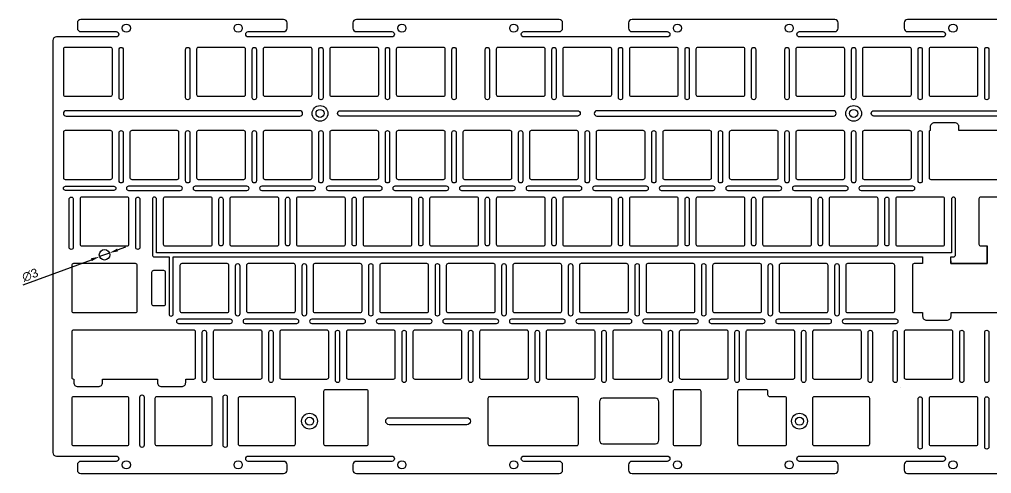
# Model space of a CAD drawing. Header units: millimetres. Extents: x 2128 to 2826, y 1699 to 2116.
# Drawn here: x 2386.8 to 2664.9, y 1939.1 to 2069.1 of the extents above; entities that cross this region are included whole.
import ezdxf

# ---------------------------------------------------------------- set-up
doc = ezdxf.new("R2010")
doc.units = ezdxf.units.MM
doc.styles.get("Standard").update_dxf_attribs({"font": 'arial.ttf'})
doc.dimstyles.new('ISO-25', dxfattribs={"dimtxt": 2.5, "dimasz": 2.5, "dimexe": 1.25, "dimexo": 0.625, "dimtad": 1, "dimtxsty": 'Standard', "dimcen": 2.5, "dimadec": 0, "dimazin": 0, "dimtfac": 1, "dimtmove": 0, "dimatfit": 3, "dimfxl": 1, "dimarcsym": 0})

# ---------------------------------------------------------------- blocks, each defined once
blk = doc.blocks.new('*D10')
at = {"color": 0, "lineweight": -2, "transparency": 16777216}
for p, q in [((2414.92, 2003.11), (2417.26, 2003.98)), ((2387.94, 1993.11), (2407.42, 2000.33)), ((2412.57, 2002.24), (2409.76, 2001.2))]:
    blk.add_line(p, q, dxfattribs=at)
at = {"color": 0, "transparency": 16777216}
for points in [[(2414.77, 2003.5), (2415.06, 2002.72), (2412.57, 2002.24)], [(2407.27, 2000.72), (2407.56, 1999.94), (2409.76, 2001.2)]]:
    blk.add_solid(points, dxfattribs=at)
at = {"layer": 'Defpoints', "color": 0, "transparency": 16777216}
for p in [(2409.76, 2001.2), (2412.57, 2002.24)]:
    blk.add_point(p, dxfattribs=at)
at = {"color": 0, "transparency": 16777216, "insert": (2389.89, 1995.93), "char_height": 2.5, "attachment_point": 5, "rotation": 20.355}
blk.add_mtext('∅3', dxfattribs=at)

msp = doc.modelspace()

# ---------------------------------------------------------------- linework, layer by layer
at = {"color": 3, "linetype": 'Continuous', "lineweight": 25}
for p, q in [((2415.931, 2061.11), (2415.931, 2061.11)), ((2434.981, 2061.11), (2434.981, 2061.11)), ((2454.031, 2061.11), (2454.031, 2061.11)), ((2473.081, 2061.11), (2473.081, 2061.11)), ((2492.131, 2061.11), (2492.131, 2061.11)), ((2511.181, 2061.11), (2511.181, 2061.11)), ((2520.706, 2061.11), (2520.706, 2061.11)), ((2539.756, 2061.11), (2539.756, 2061.11)), ((2558.806, 2061.11), (2558.806, 2061.11)), ((2577.856, 2061.11), (2577.856, 2061.11)), ((2596.906, 2061.11), (2596.906, 2061.11)), ((2606.431, 2061.11), (2606.431, 2061.11)), ((2625.481, 2061.11), (2625.481, 2061.11)), ((2644.531, 2061.11), (2644.531, 2061.11)), ((2663.581, 2061.11), (2663.581, 2061.11)), ((2399.406, 2042.204), (2399.406, 2042.204)), ((2467.825, 2042.204), (2467.825, 2042.204)), ((2620.499, 2042.204), (2620.499, 2042.204)), ((2415.931, 2037.297), (2415.931, 2037.297)), ((2434.981, 2037.297), (2434.981, 2037.297)), ((2454.031, 2037.297), (2454.031, 2037.297)), ((2473.081, 2037.297), (2473.081, 2037.297)), ((2492.131, 2037.297), (2492.131, 2037.297)), ((2511.181, 2037.297), (2511.181, 2037.297)), ((2530.231, 2037.297), (2530.231, 2037.297)), ((2549.281, 2037.297), (2549.281, 2037.297)), ((2568.331, 2037.297), (2568.331, 2037.297)), ((2587.381, 2037.297), (2587.381, 2037.297)), ((2606.431, 2037.297), (2606.431, 2037.297)), ((2625.481, 2037.297), (2625.481, 2037.297)), ((2644.531, 2037.297), (2644.531, 2037.297)), ((2401.643, 2018.247), (2401.643, 2018.247)), ((2420.693, 2018.247), (2420.693, 2018.247)), ((2425.456, 2018.247), (2425.456, 2018.247)), ((2444.506, 2018.247), (2444.506, 2018.247)), ((2463.556, 2018.247), (2463.556, 2018.247)), ((2482.606, 2018.247), (2482.606, 2018.247)), ((2501.656, 2018.247), (2501.656, 2018.247)), ((2520.706, 2018.247), (2520.706, 2018.247)), ((2539.756, 2018.247), (2539.756, 2018.247)), ((2558.806, 2018.247), (2558.806, 2018.247)), ((2577.856, 2018.247), (2577.856, 2018.247)), ((2596.906, 2018.247), (2596.906, 2018.247)), ((2615.956, 2018.247), (2615.956, 2018.247)), ((2635.006, 2018.247), (2635.006, 2018.247)), ((2654.056, 2018.247), (2654.056, 2018.247)), ((2645.226, 2000.029), (2645.226, 1999.197)), ((2449.268, 1999.197), (2449.268, 1999.197)), ((2468.318, 1999.197), (2468.318, 1999.197)), ((2487.368, 1999.197), (2487.368, 1999.197)), ((2506.418, 1999.197), (2506.418, 1999.197)), ((2525.468, 1999.197), (2525.468, 1999.197)), ((2544.518, 1999.197), (2544.518, 1999.197)), ((2563.568, 1999.197), (2563.568, 1999.197)), ((2582.618, 1999.197), (2582.618, 1999.197)), ((2601.668, 1999.197), (2601.668, 1999.197)), ((2620.718, 1999.197), (2620.718, 1999.197)), ((2430.218, 1984.197), (2430.218, 1984.197)), ((2439.743, 1980.147), (2439.743, 1980.147)), ((2458.793, 1980.147), (2458.793, 1980.147)), ((2477.843, 1980.147), (2477.843, 1980.147)), ((2496.893, 1980.147), (2496.893, 1980.147)), ((2515.943, 1980.147), (2515.943, 1980.147)), ((2534.993, 1980.147), (2534.993, 1980.147)), ((2554.043, 1980.147), (2554.043, 1980.147)), ((2573.093, 1980.147), (2573.093, 1980.147)), ((2592.143, 1980.147), (2592.143, 1980.147)), ((2611.193, 1980.147), (2611.193, 1980.147)), ((2630.243, 1980.147), (2630.243, 1980.147)), ((2637.387, 1980.147), (2637.387, 1980.147)), ((2656.437, 1980.147), (2656.437, 1980.147)), ((2663.581, 1980.147), (2663.581, 1980.147)), ((2638.912, 1963.622), (2638.912, 1963.622)), ((2421.884, 1961.597), (2421.884, 1961.597)), ((2445.696, 1961.597), (2445.696, 1961.597)), ((2644.531, 1961.097), (2644.531, 1961.097)), ((2663.581, 1961.097), (2663.581, 1961.097))]:
    msp.add_line(p, q, dxfattribs=at)
for points in [[(2482.243, 2068.11), (2482.243, 2066.61, 0.4142136), (2483.243, 2065.61), (2493.343, 2065.61, -1), (2493.343, 2064.11), (2452.306, 2064.11, -1), (2452.306, 2065.61), (2462.406, 2065.61, 0.4142136), (2463.406, 2066.61), (2463.406, 2068.11, 0.4142136), (2462.406, 2069.11), (2404.406, 2069.11, 0.4142136), (2403.406, 2068.11), (2403.406, 2066.61, 0.4142136), (2404.406, 2065.61), (2414.506, 2065.61, -1), (2414.506, 2064.11), (2397.406, 2064.11, 0.4142136), (2396.406, 2063.11), (2396.406, 1945.097, 0.4142136), (2397.406, 1944.097), (2414.506, 1944.097, -1), (2414.506, 1942.597), (2404.406, 1942.597, 0.4142136), (2403.406, 1941.597), (2403.406, 1940.097, 0.4142136), (2404.406, 1939.097), (2462.406, 1939.097, 0.4142136), (2463.406, 1940.097), (2463.406, 1941.597, 0.4142136), (2462.406, 1942.597), (2452.306, 1942.597, -1), (2452.306, 1944.097), (2493.343, 1944.097, -1), (2493.343, 1942.597), (2483.243, 1942.597, 0.4142136), (2482.243, 1941.597), (2482.243, 1940.097, 0.4142136), (2483.243, 1939.097), (2541.243, 1939.097, 0.4142136), (2542.243, 1940.097), (2542.243, 1941.597, 0.4142136), (2541.243, 1942.597), (2531.143, 1942.597, -1), (2531.143, 1944.097), (2572.181, 1944.097, -1), (2572.181, 1942.597), (2562.081, 1942.597, 0.4142136), (2561.081, 1941.597), (2561.081, 1940.097, 0.4142136), (2562.081, 1939.097), (2620.081, 1939.097, 0.4142136), (2621.081, 1940.097), (2621.081, 1941.597, 0.4142136), (2620.081, 1942.597), (2609.981, 1942.597, -1), (2609.981, 1944.097), (2651.018, 1944.097, -1), (2651.018, 1942.597), (2640.918, 1942.597, 0.4142136), (2639.918, 1941.597), (2639.918, 1940.097, 0.4142136), (2640.918, 1939.097), (2698.918, 1939.097, 0.4142136)], [(2698.918, 2069.11), (2640.918, 2069.11, 0.4142136), (2639.918, 2068.11), (2639.918, 2066.61, 0.4142136), (2640.918, 2065.61), (2651.018, 2065.61, -1), (2651.018, 2064.11), (2609.981, 2064.11, -1), (2609.981, 2065.61), (2620.081, 2065.61, 0.4142136), (2621.081, 2066.61), (2621.081, 2068.11, 0.4142136), (2620.081, 2069.11), (2562.081, 2069.11, 0.4142136), (2561.081, 2068.11), (2561.081, 2066.61, 0.4142136), (2562.081, 2065.61), (2572.181, 2065.61, -1), (2572.181, 2064.11), (2531.143, 2064.11, -1), (2531.143, 2065.61), (2541.243, 2065.61, 0.4142136), (2542.243, 2066.61), (2542.243, 2068.11, 0.4142136), (2541.243, 2069.11), (2483.243, 2069.11, 0.4142136), (2482.243, 2068.11)], [(2653.292, 2000.029), (2653.292, 1999.197), (2653.292, 2001.122), (2654.056, 2001.122, 0.4142136), (2654.656, 2001.722), (2654.656, 2017.647, 0.4142136), (2654.056, 2018.247, 0.4142136), (2653.456, 2017.647), (2653.456, 2002.322), (2426.056, 2002.322), (2426.056, 2017.647, 0.4142136), (2425.456, 2018.247, 0.4142136), (2424.856, 2017.647)], [(2424.856, 2017.647), (2424.856, 2001.722, 0.4142136), (2425.456, 2001.122), (2429.618, 2001.122), (2429.618, 1984.797, 0.4142136), (2430.218, 1984.197, 0.4142136), (2430.818, 1984.797), (2430.818, 2001.122), (2645.226, 2001.122), (2645.226, 1999.197), (2642.793, 1999.197, 0.4142136), (2642.293, 1998.697), (2642.293, 1985.698, 0.4142136), (2642.793, 1985.198), (2645.226, 1985.198), (2645.226, 1984.181, 0.4142136), (2646.426, 1982.981), (2652.153, 1982.981, 0.4142136), (2653.353, 1984.181), (2653.353, 1985.198), (2669.134, 1985.198)], [(2675.775, 2018.247), (2661.843, 2018.247, 0.4142136), (2661.343, 2017.747), (2661.343, 2004.748, 0.4142136), (2661.843, 2004.248), (2663.673, 2004.248)]]:
    msp.add_lwpolyline(points, format="xyb", dxfattribs=at)
for points in [[(2413.406, 2060.61, 0.4142136), (2412.906, 2061.11), (2399.906, 2061.11, 0.4142136), (2399.406, 2060.61), (2399.406, 2047.61, 0.4142136), (2399.906, 2047.11), (2412.906, 2047.11, 0.4142136), (2413.406, 2047.61)], [(2416.531, 2060.51), (2416.531, 2046.71, -0.4142136), (2415.931, 2046.11), (2415.931, 2046.11, -0.4142136), (2415.331, 2046.71), (2415.331, 2060.51, -0.4142136), (2415.931, 2061.11, -0.4142136)], [(2435.581, 2060.51), (2435.581, 2046.71, -0.4142136), (2434.981, 2046.11), (2434.981, 2046.11, -0.4142136), (2434.381, 2046.71), (2434.381, 2060.51, -0.4142136), (2434.981, 2061.11, -0.4142136)], [(2451.506, 2060.61, 0.4142136), (2451.006, 2061.11), (2438.006, 2061.11, 0.4142136), (2437.506, 2060.61), (2437.506, 2047.61, 0.4142136), (2438.006, 2047.11), (2451.006, 2047.11, 0.4142136), (2451.506, 2047.61)], [(2454.631, 2060.51), (2454.631, 2046.71, -0.4142136), (2454.031, 2046.11), (2454.031, 2046.11, -0.4142136), (2453.431, 2046.71), (2453.431, 2060.51, -0.4142136), (2454.031, 2061.11, -0.4142136)], [(2470.556, 2060.61, 0.4142136), (2470.056, 2061.11), (2457.056, 2061.11, 0.4142136), (2456.556, 2060.61), (2456.556, 2047.61, 0.4142136), (2457.056, 2047.11), (2470.056, 2047.11, 0.4142136), (2470.556, 2047.61)], [(2473.681, 2060.51), (2473.681, 2046.71, -0.4142136), (2473.081, 2046.11), (2473.081, 2046.11, -0.4142136), (2472.481, 2046.71), (2472.481, 2060.51, -0.4142136), (2473.081, 2061.11, -0.4142136)], [(2489.606, 2060.61, 0.4142136), (2489.106, 2061.11), (2476.106, 2061.11, 0.4142136), (2475.606, 2060.61), (2475.606, 2047.61, 0.4142136), (2476.106, 2047.11), (2489.106, 2047.11, 0.4142136), (2489.606, 2047.61)], [(2492.731, 2060.51), (2492.731, 2046.71, -0.4142136), (2492.131, 2046.11), (2492.131, 2046.11, -0.4142136), (2491.531, 2046.71), (2491.531, 2060.51, -0.4142136), (2492.131, 2061.11, -0.4142136)], [(2508.656, 2060.61, 0.4142136), (2508.156, 2061.11), (2495.156, 2061.11, 0.4142136), (2494.656, 2060.61), (2494.656, 2047.61, 0.4142136), (2495.156, 2047.11), (2508.156, 2047.11, 0.4142136), (2508.656, 2047.61)], [(2511.781, 2060.51), (2511.781, 2046.71, -0.4142136), (2511.181, 2046.11), (2511.181, 2046.11, -0.4142136), (2510.581, 2046.71), (2510.581, 2060.51, -0.4142136), (2511.181, 2061.11, -0.4142136)], [(2521.306, 2060.51), (2521.306, 2046.71, -0.4142136), (2520.706, 2046.11), (2520.706, 2046.11, -0.4142136), (2520.106, 2046.71), (2520.106, 2060.51, -0.4142136), (2520.706, 2061.11, -0.4142136)], [(2537.231, 2060.61, 0.4142136), (2536.731, 2061.11), (2523.731, 2061.11, 0.4142136), (2523.231, 2060.61), (2523.231, 2047.61, 0.4142136), (2523.731, 2047.11), (2536.731, 2047.11, 0.4142136), (2537.231, 2047.61)], [(2540.356, 2060.51), (2540.356, 2046.71, -0.4142136), (2539.756, 2046.11), (2539.756, 2046.11, -0.4142136), (2539.156, 2046.71), (2539.156, 2060.51, -0.4142136), (2539.756, 2061.11, -0.4142136)], [(2556.281, 2060.61, 0.4142136), (2555.781, 2061.11), (2542.781, 2061.11, 0.4142136), (2542.281, 2060.61), (2542.281, 2047.61, 0.4142136), (2542.781, 2047.11), (2555.781, 2047.11, 0.4142136), (2556.281, 2047.61)], [(2559.406, 2060.51), (2559.406, 2046.71, -0.4142136), (2558.806, 2046.11), (2558.806, 2046.11, -0.4142136), (2558.206, 2046.71), (2558.206, 2060.51, -0.4142136), (2558.806, 2061.11, -0.4142136)], [(2575.331, 2060.61, 0.4142136), (2574.831, 2061.11), (2561.831, 2061.11, 0.4142136), (2561.331, 2060.61), (2561.331, 2047.61, 0.4142136), (2561.831, 2047.11), (2574.831, 2047.11, 0.4142136), (2575.331, 2047.61)], [(2578.456, 2060.51), (2578.456, 2046.71, -0.4142136), (2577.856, 2046.11), (2577.856, 2046.11, -0.4142136), (2577.256, 2046.71), (2577.256, 2060.51, -0.4142136), (2577.856, 2061.11, -0.4142136)], [(2594.381, 2060.61, 0.4142136), (2593.881, 2061.11), (2580.881, 2061.11, 0.4142136), (2580.381, 2060.61), (2580.381, 2047.61, 0.4142136), (2580.881, 2047.11), (2593.881, 2047.11, 0.4142136), (2594.381, 2047.61)], [(2597.506, 2060.51), (2597.506, 2046.71, -0.4142136), (2596.906, 2046.11), (2596.906, 2046.11, -0.4142136), (2596.306, 2046.71), (2596.306, 2060.51, -0.4142136), (2596.906, 2061.11, -0.4142136)], [(2607.031, 2060.51), (2607.031, 2046.71, -0.4142136), (2606.431, 2046.11), (2606.431, 2046.11, -0.4142136), (2605.831, 2046.71), (2605.831, 2060.51, -0.4142136), (2606.431, 2061.11, -0.4142136)], [(2622.956, 2060.61, 0.4142136), (2622.456, 2061.11), (2609.456, 2061.11, 0.4142136), (2608.956, 2060.61), (2608.956, 2047.61, 0.4142136), (2609.456, 2047.11), (2622.456, 2047.11, 0.4142136), (2622.956, 2047.61)], [(2626.081, 2060.51), (2626.081, 2046.71, -0.4142136), (2625.481, 2046.11), (2625.481, 2046.11, -0.4142136), (2624.881, 2046.71), (2624.881, 2060.51, -0.4142136), (2625.481, 2061.11, -0.4142136)], [(2642.006, 2060.61, 0.4142136), (2641.506, 2061.11), (2628.506, 2061.11, 0.4142136), (2628.006, 2060.61), (2628.006, 2047.61, 0.4142136), (2628.506, 2047.11), (2641.506, 2047.11, 0.4142136), (2642.006, 2047.61)], [(2645.131, 2060.51), (2645.131, 2046.71, -0.4142136), (2644.531, 2046.11), (2644.531, 2046.11, -0.4142136), (2643.931, 2046.71), (2643.931, 2060.51, -0.4142136), (2644.531, 2061.11, -0.4142136)], [(2661.056, 2060.61, 0.4142136), (2660.556, 2061.11), (2647.556, 2061.11, 0.4142136), (2647.056, 2060.61), (2647.056, 2047.61, 0.4142136), (2647.556, 2047.11), (2660.556, 2047.11, 0.4142136), (2661.056, 2047.61)], [(2664.181, 2060.51), (2664.181, 2046.71, -0.4142136), (2663.581, 2046.11), (2663.581, 2046.11, -0.4142136), (2662.981, 2046.71), (2662.981, 2060.51, -0.4142136), (2663.581, 2061.11, -0.4142136)], [(2400.156, 2041.454), (2467.075, 2041.454, 0.4142136), (2467.825, 2042.204, 0.4142136), (2467.075, 2042.954), (2400.156, 2042.954, 0.4142136), (2399.406, 2042.204, 0.4142136)], [(2547.281, 2042.204), (2547.281, 2042.204, -0.4142136), (2546.531, 2041.454), (2478.575, 2041.454, -0.4142136), (2477.825, 2042.204), (2477.825, 2042.204, -0.4142136), (2478.575, 2042.954), (2546.531, 2042.954, -0.4142136)], [(2551.281, 2042.204), (2551.281, 2042.204, 0.4142136), (2552.031, 2041.454), (2619.749, 2041.454, 0.4142136), (2620.499, 2042.204, 0.4142136), (2619.749, 2042.954), (2552.031, 2042.954, 0.4142136)], [(2703.168, 2041.454), (2631.249, 2041.454, -0.4142136), (2630.499, 2042.204), (2630.499, 2042.204, -0.4142136), (2631.249, 2042.954), (2703.168, 2042.954, -0.4142136), (2703.918, 2042.204, -0.4142136)], [(2647.056, 2023.797, 0.4142167), (2647.556, 2023.297), (2679.606, 2023.297, 0.4142105), (2680.106, 2023.797), (2680.106, 2036.796, 0.4143678), (2679.605, 2037.296), (2679.441, 2037.296), (2679.441, 2038.292, 0.4142136), (2678.241, 2039.492), (2672.493, 2039.492, 0.4142136), (2671.293, 2038.292), (2671.293, 2037.296), (2655.632, 2037.296), (2655.632, 2038.292, 0.4142136), (2654.432, 2039.492), (2648.582, 2039.492, 0.4142136), (2647.382, 2038.292), (2647.382, 2037.296, 0.3137964), (2647.056, 2036.827)], [(2413.406, 2036.797, 0.4142136), (2412.906, 2037.297), (2399.906, 2037.297, 0.4142136), (2399.406, 2036.797), (2399.406, 2023.797, 0.4142136), (2399.906, 2023.297), (2412.906, 2023.297, 0.4142136), (2413.406, 2023.797)], [(2416.531, 2036.697), (2416.531, 2022.897, -0.4142136), (2415.931, 2022.297), (2415.931, 2022.297, -0.4142136), (2415.331, 2022.897), (2415.331, 2036.697, -0.4142136), (2415.931, 2037.297, -0.4142136)], [(2432.456, 2036.797, 0.4142136), (2431.956, 2037.297), (2418.956, 2037.297, 0.4142136), (2418.456, 2036.797), (2418.456, 2023.797, 0.4142136), (2418.956, 2023.297), (2431.956, 2023.297, 0.4142136), (2432.456, 2023.797)], [(2435.581, 2036.697), (2435.581, 2022.897, -0.4142136), (2434.981, 2022.297), (2434.981, 2022.297, -0.4142136), (2434.381, 2022.897), (2434.381, 2036.697, -0.4142136), (2434.981, 2037.297, -0.4142136)], [(2451.506, 2036.797, 0.4142136), (2451.006, 2037.297), (2438.006, 2037.297, 0.4142136), (2437.506, 2036.797), (2437.506, 2023.797, 0.4142136), (2438.006, 2023.297), (2451.006, 2023.297, 0.4142136), (2451.506, 2023.797)], [(2454.631, 2036.697), (2454.631, 2022.897, -0.4142136), (2454.031, 2022.297), (2454.031, 2022.297, -0.4142136), (2453.431, 2022.897), (2453.431, 2036.697, -0.4142136), (2454.031, 2037.297, -0.4142136)], [(2470.556, 2036.797, 0.4142136), (2470.056, 2037.297), (2457.056, 2037.297, 0.4142136), (2456.556, 2036.797), (2456.556, 2023.797, 0.4142136), (2457.056, 2023.297), (2470.056, 2023.297, 0.4142136), (2470.556, 2023.797)], [(2473.681, 2036.697), (2473.681, 2022.897, -0.4142136), (2473.081, 2022.297), (2473.081, 2022.297, -0.4142136), (2472.481, 2022.897), (2472.481, 2036.697, -0.4142136), (2473.081, 2037.297, -0.4142136)], [(2489.606, 2036.797, 0.4142136), (2489.106, 2037.297), (2476.106, 2037.297, 0.4142136), (2475.606, 2036.797), (2475.606, 2023.797, 0.4142136), (2476.106, 2023.297), (2489.106, 2023.297, 0.4142136), (2489.606, 2023.797)], [(2492.731, 2036.697), (2492.731, 2022.897, -0.4142136), (2492.131, 2022.297), (2492.131, 2022.297, -0.4142136), (2491.531, 2022.897), (2491.531, 2036.697, -0.4142136), (2492.131, 2037.297, -0.4142136)], [(2508.656, 2036.797, 0.4142136), (2508.156, 2037.297), (2495.156, 2037.297, 0.4142136), (2494.656, 2036.797), (2494.656, 2023.797, 0.4142136), (2495.156, 2023.297), (2508.156, 2023.297, 0.4142136), (2508.656, 2023.797)], [(2511.781, 2036.697), (2511.781, 2022.897, -0.4142136), (2511.181, 2022.297), (2511.181, 2022.297, -0.4142136), (2510.581, 2022.897), (2510.581, 2036.697, -0.4142136), (2511.181, 2037.297, -0.4142136)], [(2527.706, 2036.797, 0.4142136), (2527.206, 2037.297), (2514.206, 2037.297, 0.4142136), (2513.706, 2036.797), (2513.706, 2023.797, 0.4142136), (2514.206, 2023.297), (2527.206, 2023.297, 0.4142136), (2527.706, 2023.797)], [(2530.831, 2036.697), (2530.831, 2022.897, -0.4142136), (2530.231, 2022.297), (2530.231, 2022.297, -0.4142136), (2529.631, 2022.897), (2529.631, 2036.697, -0.4142136), (2530.231, 2037.297, -0.4142136)], [(2546.756, 2036.797, 0.4142136), (2546.256, 2037.297), (2533.256, 2037.297, 0.4142136), (2532.756, 2036.797), (2532.756, 2023.797, 0.4142136), (2533.256, 2023.297), (2546.256, 2023.297, 0.4142136), (2546.756, 2023.797)], [(2549.881, 2036.697), (2549.881, 2022.897, -0.4142136), (2549.281, 2022.297), (2549.281, 2022.297, -0.4142136), (2548.681, 2022.897), (2548.681, 2036.697, -0.4142136), (2549.281, 2037.297, -0.4142136)], [(2565.806, 2036.797, 0.4142136), (2565.306, 2037.297), (2552.306, 2037.297, 0.4142136), (2551.806, 2036.797), (2551.806, 2023.797, 0.4142136), (2552.306, 2023.297), (2565.306, 2023.297, 0.4142136), (2565.806, 2023.797)], [(2568.931, 2036.697), (2568.931, 2022.897, -0.4142136), (2568.331, 2022.297), (2568.331, 2022.297, -0.4142136), (2567.731, 2022.897), (2567.731, 2036.697, -0.4142136), (2568.331, 2037.297, -0.4142136)], [(2584.856, 2036.797, 0.4142136), (2584.356, 2037.297), (2571.356, 2037.297, 0.4142136), (2570.856, 2036.797), (2570.856, 2023.797, 0.4142136), (2571.356, 2023.297), (2584.356, 2023.297, 0.4142136), (2584.856, 2023.797)], [(2587.981, 2036.697), (2587.981, 2022.897, -0.4142136), (2587.381, 2022.297), (2587.381, 2022.297, -0.4142136), (2586.781, 2022.897), (2586.781, 2036.697, -0.4142136), (2587.381, 2037.297, -0.4142136)], [(2603.906, 2036.797, 0.4142136), (2603.406, 2037.297), (2590.406, 2037.297, 0.4142136), (2589.906, 2036.797), (2589.906, 2023.797, 0.4142136), (2590.406, 2023.297), (2603.406, 2023.297, 0.4142136), (2603.906, 2023.797)], [(2607.031, 2036.697), (2607.031, 2022.897, -0.4142136), (2606.431, 2022.297), (2606.431, 2022.297, -0.4142136), (2605.831, 2022.897), (2605.831, 2036.697, -0.4142136), (2606.431, 2037.297, -0.4142136)], [(2622.956, 2036.797, 0.4142136), (2622.456, 2037.297), (2609.456, 2037.297, 0.4142136), (2608.956, 2036.797), (2608.956, 2023.797, 0.4142136), (2609.456, 2023.297), (2622.456, 2023.297, 0.4142136), (2622.956, 2023.797)], [(2626.081, 2036.697), (2626.081, 2022.897, -0.4142136), (2625.481, 2022.297), (2625.481, 2022.297, -0.4142136), (2624.881, 2022.897), (2624.881, 2036.697, -0.4142136), (2625.481, 2037.297, -0.4142136)], [(2642.006, 2036.797, 0.4142136), (2641.506, 2037.297), (2628.506, 2037.297, 0.4142136), (2628.006, 2036.797), (2628.006, 2023.797, 0.4142136), (2628.506, 2023.297), (2641.506, 2023.297, 0.4142136), (2642.006, 2023.797)], [(2645.131, 2036.697), (2645.131, 2022.897, -0.4142136), (2644.531, 2022.297), (2644.531, 2022.297, -0.4142136), (2643.931, 2022.897), (2643.931, 2036.697, -0.4142136), (2644.531, 2037.297, -0.4142136)], [(2413.806, 2020.172), (2400.006, 2020.172, -0.4142136), (2399.406, 2020.772), (2399.406, 2020.772, -0.4142136), (2400.006, 2021.372), (2413.806, 2021.372, -0.4142136), (2414.406, 2020.772), (2414.406, 2020.772, -0.4142136)], [(2433.456, 2020.772), (2433.456, 2020.772, 0.4142136), (2432.856, 2021.372), (2418.056, 2021.372, 0.4142136), (2417.456, 2020.772), (2417.456, 2020.772, 0.4142136), (2418.056, 2020.172), (2432.856, 2020.172, 0.4142136)], [(2452.506, 2020.772), (2452.506, 2020.772, 0.4142136), (2451.906, 2021.372), (2437.106, 2021.372, 0.4142136), (2436.506, 2020.772), (2436.506, 2020.772, 0.4142136), (2437.106, 2020.172), (2451.906, 2020.172, 0.4142136)], [(2471.556, 2020.772), (2471.556, 2020.772, 0.4142136), (2470.956, 2021.372), (2456.156, 2021.372, 0.4142136), (2455.556, 2020.772), (2455.556, 2020.772, 0.4142136), (2456.156, 2020.172), (2470.956, 2020.172, 0.4142136)], [(2490.606, 2020.772), (2490.606, 2020.772, 0.4142136), (2490.006, 2021.372), (2475.206, 2021.372, 0.4142136), (2474.606, 2020.772), (2474.606, 2020.772, 0.4142136), (2475.206, 2020.172), (2490.006, 2020.172, 0.4142136)], [(2509.656, 2020.772), (2509.656, 2020.772, 0.4142136), (2509.056, 2021.372), (2494.256, 2021.372, 0.4142136), (2493.656, 2020.772), (2493.656, 2020.772, 0.4142136), (2494.256, 2020.172), (2509.056, 2020.172, 0.4142136)], [(2528.706, 2020.772), (2528.706, 2020.772, 0.4142136), (2528.106, 2021.372), (2513.306, 2021.372, 0.4142136), (2512.706, 2020.772), (2512.706, 2020.772, 0.4142136), (2513.306, 2020.172), (2528.106, 2020.172, 0.4142136)], [(2547.756, 2020.772), (2547.756, 2020.772, 0.4142136), (2547.156, 2021.372), (2532.356, 2021.372, 0.4142136), (2531.756, 2020.772), (2531.756, 2020.772, 0.4142136), (2532.356, 2020.172), (2547.156, 2020.172, 0.4142136)], [(2566.806, 2020.772), (2566.806, 2020.772, 0.4142136), (2566.206, 2021.372), (2551.406, 2021.372, 0.4142136), (2550.806, 2020.772), (2550.806, 2020.772, 0.4142136), (2551.406, 2020.172), (2566.206, 2020.172, 0.4142136)], [(2585.856, 2020.772), (2585.856, 2020.772, 0.4142136), (2585.256, 2021.372), (2570.456, 2021.372, 0.4142136), (2569.856, 2020.772), (2569.856, 2020.772, 0.4142136), (2570.456, 2020.172), (2585.256, 2020.172, 0.4142136)], [(2604.906, 2020.772), (2604.906, 2020.772, 0.4142136), (2604.306, 2021.372), (2589.506, 2021.372, 0.4142136), (2588.906, 2020.772), (2588.906, 2020.772, 0.4142136), (2589.506, 2020.172), (2604.306, 2020.172, 0.4142136)], [(2623.956, 2020.772), (2623.956, 2020.772, 0.4142136), (2623.356, 2021.372), (2608.556, 2021.372, 0.4142136), (2607.956, 2020.772), (2607.956, 2020.772, 0.4142136), (2608.556, 2020.172), (2623.356, 2020.172, 0.4142136)], [(2643.006, 2020.772), (2643.006, 2020.772, 0.4142136), (2642.406, 2021.372), (2627.606, 2021.372, 0.4142136), (2627.006, 2020.772), (2627.006, 2020.772, 0.4142136), (2627.606, 2020.172), (2642.406, 2020.172, 0.4142136)], [(2402.243, 2017.647), (2402.243, 2003.847, -0.4142136), (2401.643, 2003.247), (2401.643, 2003.247, -0.4142136), (2401.043, 2003.847), (2401.043, 2017.647, -0.4142136), (2401.643, 2018.247, -0.4142136)], [(2418.168, 2017.747, 0.4142136), (2417.668, 2018.247), (2404.668, 2018.247, 0.4142136), (2404.168, 2017.747), (2404.168, 2004.747, 0.4142136), (2404.668, 2004.247), (2417.668, 2004.247, 0.4142136), (2418.168, 2004.747)], [(2421.293, 2017.647), (2421.293, 2003.847, -0.4142136), (2420.693, 2003.247), (2420.693, 2003.247, -0.4142136), (2420.093, 2003.847), (2420.093, 2017.647, -0.4142136), (2420.693, 2018.247, -0.4142136)], [(2441.981, 2017.747, 0.4142136), (2441.481, 2018.247), (2428.481, 2018.247, 0.4142136), (2427.981, 2017.747), (2427.981, 2004.747, 0.4142136), (2428.481, 2004.247), (2441.481, 2004.247, 0.4142136), (2441.981, 2004.747)], [(2445.106, 2017.647), (2445.106, 2004.847, -0.4142136), (2444.506, 2004.247), (2444.506, 2004.247, -0.4142136), (2443.906, 2004.847), (2443.906, 2017.647, -0.4142136), (2444.506, 2018.247, -0.4142136)], [(2461.031, 2017.747, 0.4142136), (2460.531, 2018.247), (2447.531, 2018.247, 0.4142136), (2447.031, 2017.747), (2447.031, 2004.747, 0.4142136), (2447.531, 2004.247), (2460.531, 2004.247, 0.4142136), (2461.031, 2004.747)], [(2464.156, 2017.647), (2464.156, 2004.847, -0.4142136), (2463.556, 2004.247), (2463.556, 2004.247, -0.4142136), (2462.956, 2004.847), (2462.956, 2017.647, -0.4142136), (2463.556, 2018.247, -0.4142136)], [(2480.081, 2017.747, 0.4142136), (2479.581, 2018.247), (2466.581, 2018.247, 0.4142136), (2466.081, 2017.747), (2466.081, 2004.747, 0.4142136), (2466.581, 2004.247), (2479.581, 2004.247, 0.4142136), (2480.081, 2004.747)], [(2483.206, 2017.647), (2483.206, 2004.847, -0.4142136), (2482.606, 2004.247), (2482.606, 2004.247, -0.4142136), (2482.006, 2004.847), (2482.006, 2017.647, -0.4142136), (2482.606, 2018.247, -0.4142136)], [(2499.131, 2017.747, 0.4142136), (2498.631, 2018.247), (2485.631, 2018.247, 0.4142136), (2485.131, 2017.747), (2485.131, 2004.747, 0.4142136), (2485.631, 2004.247), (2498.631, 2004.247, 0.4142136), (2499.131, 2004.747)], [(2502.256, 2017.647), (2502.256, 2004.847, -0.4142136), (2501.656, 2004.247), (2501.656, 2004.247, -0.4142136), (2501.056, 2004.847), (2501.056, 2017.647, -0.4142136), (2501.656, 2018.247, -0.4142136)], [(2518.181, 2017.747, 0.4142136), (2517.681, 2018.247), (2504.681, 2018.247, 0.4142136), (2504.181, 2017.747), (2504.181, 2004.747, 0.4142136), (2504.681, 2004.247), (2517.681, 2004.247, 0.4142136), (2518.181, 2004.747)], [(2521.306, 2017.647), (2521.306, 2004.847, -0.4142136), (2520.706, 2004.247), (2520.706, 2004.247, -0.4142136), (2520.106, 2004.847), (2520.106, 2017.647, -0.4142136), (2520.706, 2018.247, -0.4142136)], [(2537.231, 2017.747, 0.4142136), (2536.731, 2018.247), (2523.731, 2018.247, 0.4142136), (2523.231, 2017.747), (2523.231, 2004.747, 0.4142136), (2523.731, 2004.247), (2536.731, 2004.247, 0.4142136), (2537.231, 2004.747)], [(2540.356, 2017.647), (2540.356, 2004.847, -0.4142136), (2539.756, 2004.247), (2539.756, 2004.247, -0.4142136), (2539.156, 2004.847), (2539.156, 2017.647, -0.4142136), (2539.756, 2018.247, -0.4142136)], [(2556.281, 2017.747, 0.4142136), (2555.781, 2018.247), (2542.781, 2018.247, 0.4142136), (2542.281, 2017.747), (2542.281, 2004.747, 0.4142136), (2542.781, 2004.247), (2555.781, 2004.247, 0.4142136), (2556.281, 2004.747)], [(2559.406, 2017.647), (2559.406, 2004.847, -0.4142136), (2558.806, 2004.247), (2558.806, 2004.247, -0.4142136), (2558.206, 2004.847), (2558.206, 2017.647, -0.4142136), (2558.806, 2018.247, -0.4142136)], [(2575.331, 2017.747, 0.4142136), (2574.831, 2018.247), (2561.831, 2018.247, 0.4142136), (2561.331, 2017.747), (2561.331, 2004.747, 0.4142136), (2561.831, 2004.247), (2574.831, 2004.247, 0.4142136), (2575.331, 2004.747)], [(2578.456, 2017.647), (2578.456, 2004.847, -0.4142136), (2577.856, 2004.247), (2577.856, 2004.247, -0.4142136), (2577.256, 2004.847), (2577.256, 2017.647, -0.4142136), (2577.856, 2018.247, -0.4142136)], [(2594.381, 2017.747, 0.4142136), (2593.881, 2018.247), (2580.881, 2018.247, 0.4142136), (2580.381, 2017.747), (2580.381, 2004.747, 0.4142136), (2580.881, 2004.247), (2593.881, 2004.247, 0.4142136), (2594.381, 2004.747)], [(2597.506, 2017.647), (2597.506, 2004.847, -0.4142136), (2596.906, 2004.247), (2596.906, 2004.247, -0.4142136), (2596.306, 2004.847), (2596.306, 2017.647, -0.4142136), (2596.906, 2018.247, -0.4142136)], [(2613.431, 2017.747, 0.4142136), (2612.931, 2018.247), (2599.931, 2018.247, 0.4142136), (2599.431, 2017.747), (2599.431, 2004.747, 0.4142136), (2599.931, 2004.247), (2612.931, 2004.247, 0.4142136), (2613.431, 2004.747)], [(2616.556, 2017.647), (2616.556, 2004.847, -0.4142136), (2615.956, 2004.247), (2615.956, 2004.247, -0.4142136), (2615.356, 2004.847), (2615.356, 2017.647, -0.4142136), (2615.956, 2018.247, -0.4142136)], [(2632.481, 2017.747, 0.4142136), (2631.981, 2018.247), (2618.981, 2018.247, 0.4142136), (2618.481, 2017.747), (2618.481, 2004.747, 0.4142136), (2618.981, 2004.247), (2631.981, 2004.247, 0.4142136), (2632.481, 2004.747)], [(2635.606, 2017.647), (2635.606, 2004.847, -0.4142136), (2635.006, 2004.247), (2635.006, 2004.247, -0.4142136), (2634.406, 2004.847), (2634.406, 2017.647, -0.4142136), (2635.006, 2018.247, -0.4142136)], [(2651.531, 2017.747, 0.4142136), (2651.031, 2018.247), (2638.031, 2018.247, 0.4142136), (2637.531, 2017.747), (2637.531, 2004.747, 0.4142136), (2638.031, 2004.247), (2651.031, 2004.247, 0.4142136), (2651.531, 2004.747)], [(2401.787, 1985.698, 0.4142136), (2402.287, 1985.198), (2420.05, 1985.198, 0.4142136), (2420.55, 1985.698), (2420.55, 1998.697, 0.4142136), (2420.05, 1999.197), (2402.287, 1999.197, 0.4142136), (2401.787, 1998.697)], [(2428.646, 1987.697), (2428.646, 1996.697, 0.4142136), (2428.146, 1997.197), (2425.146, 1997.197, 0.4142136), (2424.646, 1996.697), (2424.646, 1987.697, 0.4142136), (2425.146, 1987.197), (2428.146, 1987.197, 0.4142136)], [(2446.743, 1998.697, 0.4142136), (2446.243, 1999.197), (2433.243, 1999.197, 0.4142136), (2432.743, 1998.697), (2432.743, 1985.697, 0.4142136), (2433.243, 1985.197), (2446.243, 1985.197, 0.4142136), (2446.743, 1985.697)], [(2449.868, 1998.597), (2449.868, 1984.797, -0.4142136), (2449.268, 1984.197), (2449.268, 1984.197, -0.4142136), (2448.668, 1984.797), (2448.668, 1998.597, -0.4142136), (2449.268, 1999.197, -0.4142136)], [(2465.793, 1998.697, 0.4142136), (2465.293, 1999.197), (2452.293, 1999.197, 0.4142136), (2451.793, 1998.697), (2451.793, 1985.697, 0.4142136), (2452.293, 1985.197), (2465.293, 1985.197, 0.4142136), (2465.793, 1985.697)], [(2468.918, 1998.597), (2468.918, 1984.797, -0.4142136), (2468.318, 1984.197), (2468.318, 1984.197, -0.4142136), (2467.718, 1984.797), (2467.718, 1998.597, -0.4142136), (2468.318, 1999.197, -0.4142136)], [(2484.843, 1998.697, 0.4142136), (2484.343, 1999.197), (2471.343, 1999.197, 0.4142136), (2470.843, 1998.697), (2470.843, 1985.697, 0.4142136), (2471.343, 1985.197), (2484.343, 1985.197, 0.4142136), (2484.843, 1985.697)], [(2487.968, 1998.597), (2487.968, 1984.797, -0.4142136), (2487.368, 1984.197), (2487.368, 1984.197, -0.4142136), (2486.768, 1984.797), (2486.768, 1998.597, -0.4142136), (2487.368, 1999.197, -0.4142136)], [(2503.893, 1998.697, 0.4142136), (2503.393, 1999.197), (2490.393, 1999.197, 0.4142136), (2489.893, 1998.697), (2489.893, 1985.697, 0.4142136), (2490.393, 1985.197), (2503.393, 1985.197, 0.4142136), (2503.893, 1985.697)], [(2507.018, 1998.597), (2507.018, 1984.797, -0.4142136), (2506.418, 1984.197), (2506.418, 1984.197, -0.4142136), (2505.818, 1984.797), (2505.818, 1998.597, -0.4142136), (2506.418, 1999.197, -0.4142136)], [(2522.943, 1998.697, 0.4142136), (2522.443, 1999.197), (2509.443, 1999.197, 0.4142136), (2508.943, 1998.697), (2508.943, 1985.697, 0.4142136), (2509.443, 1985.197), (2522.443, 1985.197, 0.4142136), (2522.943, 1985.697)], [(2526.068, 1998.597), (2526.068, 1984.797, -0.4142136), (2525.468, 1984.197), (2525.468, 1984.197, -0.4142136), (2524.868, 1984.797), (2524.868, 1998.597, -0.4142136), (2525.468, 1999.197, -0.4142136)], [(2541.993, 1998.697, 0.4142136), (2541.493, 1999.197), (2528.493, 1999.197, 0.4142136), (2527.993, 1998.697), (2527.993, 1985.697, 0.4142136), (2528.493, 1985.197), (2541.493, 1985.197, 0.4142136), (2541.993, 1985.697)], [(2545.118, 1998.597), (2545.118, 1984.797, -0.4142136), (2544.518, 1984.197), (2544.518, 1984.197, -0.4142136), (2543.918, 1984.797), (2543.918, 1998.597, -0.4142136), (2544.518, 1999.197, -0.4142136)], [(2561.043, 1998.697, 0.4142136), (2560.543, 1999.197), (2547.543, 1999.197, 0.4142136), (2547.043, 1998.697), (2547.043, 1985.697, 0.4142136), (2547.543, 1985.197), (2560.543, 1985.197, 0.4142136), (2561.043, 1985.697)], [(2564.168, 1998.597), (2564.168, 1984.797, -0.4142136), (2563.568, 1984.197), (2563.568, 1984.197, -0.4142136), (2562.968, 1984.797), (2562.968, 1998.597, -0.4142136), (2563.568, 1999.197, -0.4142136)], [(2580.093, 1998.697, 0.4142136), (2579.593, 1999.197), (2566.593, 1999.197, 0.4142136), (2566.093, 1998.697), (2566.093, 1985.697, 0.4142136), (2566.593, 1985.197), (2579.593, 1985.197, 0.4142136), (2580.093, 1985.697)], [(2583.218, 1998.597), (2583.218, 1984.797, -0.4142136), (2582.618, 1984.197), (2582.618, 1984.197, -0.4142136), (2582.018, 1984.797), (2582.018, 1998.597, -0.4142136), (2582.618, 1999.197, -0.4142136)], [(2599.143, 1998.697, 0.4142136), (2598.643, 1999.197), (2585.643, 1999.197, 0.4142136), (2585.143, 1998.697), (2585.143, 1985.697, 0.4142136), (2585.643, 1985.197), (2598.643, 1985.197, 0.4142136), (2599.143, 1985.697)], [(2602.268, 1998.597), (2602.268, 1984.797, -0.4142136), (2601.668, 1984.197), (2601.668, 1984.197, -0.4142136), (2601.068, 1984.797), (2601.068, 1998.597, -0.4142136), (2601.668, 1999.197, -0.4142136)], [(2618.193, 1998.697, 0.4142136), (2617.693, 1999.197), (2604.693, 1999.197, 0.4142136), (2604.193, 1998.697), (2604.193, 1985.697, 0.4142136), (2604.693, 1985.197), (2617.693, 1985.197, 0.4142136), (2618.193, 1985.697)], [(2621.318, 1998.597), (2621.318, 1984.797, -0.4142136), (2620.718, 1984.197), (2620.718, 1984.197, -0.4142136), (2620.118, 1984.797), (2620.118, 1998.597, -0.4142136), (2620.718, 1999.197, -0.4142136)], [(2637.243, 1998.697, 0.4142136), (2636.743, 1999.197), (2623.743, 1999.197, 0.4142136), (2623.243, 1998.697), (2623.243, 1985.697, 0.4142136), (2623.743, 1985.197), (2636.743, 1985.197, 0.4142136), (2637.243, 1985.697)], [(2447.743, 1982.672), (2447.743, 1982.672, 0.4142136), (2447.143, 1983.272), (2432.343, 1983.272, 0.4142136), (2431.743, 1982.672), (2431.743, 1982.672, 0.4142136), (2432.343, 1982.072), (2447.143, 1982.072, 0.4142136)], [(2466.793, 1982.672), (2466.793, 1982.672, 0.4142136), (2466.193, 1983.272), (2451.393, 1983.272, 0.4142136), (2450.793, 1982.672), (2450.793, 1982.672, 0.4142136), (2451.393, 1982.072), (2466.193, 1982.072, 0.4142136)], [(2485.843, 1982.672), (2485.843, 1982.672, 0.4142136), (2485.243, 1983.272), (2470.443, 1983.272, 0.4142136), (2469.843, 1982.672), (2469.843, 1982.672, 0.4142136), (2470.443, 1982.072), (2485.243, 1982.072, 0.4142136)], [(2504.893, 1982.672), (2504.893, 1982.672, 0.4142136), (2504.293, 1983.272), (2489.493, 1983.272, 0.4142136), (2488.893, 1982.672), (2488.893, 1982.672, 0.4142136), (2489.493, 1982.072), (2504.293, 1982.072, 0.4142136)], [(2523.943, 1982.672), (2523.943, 1982.672, 0.4142136), (2523.343, 1983.272), (2508.543, 1983.272, 0.4142136), (2507.943, 1982.672), (2507.943, 1982.672, 0.4142136), (2508.543, 1982.072), (2523.343, 1982.072, 0.4142136)], [(2542.993, 1982.672), (2542.993, 1982.672, 0.4142136), (2542.393, 1983.272), (2527.593, 1983.272, 0.4142136), (2526.993, 1982.672), (2526.993, 1982.672, 0.4142136), (2527.593, 1982.072), (2542.393, 1982.072, 0.4142136)], [(2562.043, 1982.672), (2562.043, 1982.672, 0.4142136), (2561.443, 1983.272), (2546.643, 1983.272, 0.4142136), (2546.043, 1982.672), (2546.043, 1982.672, 0.4142136), (2546.643, 1982.072), (2561.443, 1982.072, 0.4142136)], [(2581.093, 1982.672), (2581.093, 1982.672, 0.4142136), (2580.493, 1983.272), (2565.693, 1983.272, 0.4142136), (2565.093, 1982.672), (2565.093, 1982.672, 0.4142136), (2565.693, 1982.072), (2580.493, 1982.072, 0.4142136)], [(2600.143, 1982.672), (2600.143, 1982.672, 0.4142136), (2599.543, 1983.272), (2584.743, 1983.272, 0.4142136), (2584.143, 1982.672), (2584.143, 1982.672, 0.4142136), (2584.743, 1982.072), (2599.543, 1982.072, 0.4142136)], [(2619.193, 1982.672), (2619.193, 1982.672, 0.4142136), (2618.593, 1983.272), (2603.793, 1983.272, 0.4142136), (2603.193, 1982.672), (2603.193, 1982.672, 0.4142136), (2603.793, 1982.072), (2618.593, 1982.072, 0.4142136)], [(2638.243, 1982.672), (2638.243, 1982.672, 0.4142136), (2637.643, 1983.272), (2622.843, 1983.272, 0.4142136), (2622.243, 1982.672), (2622.243, 1982.672, 0.4142136), (2622.843, 1982.072), (2637.643, 1982.072, 0.4142136)], [(2410.615, 1966.148), (2426.291, 1966.148), (2426.291, 1965.198, 0.4142136), (2427.491, 1963.998), (2433.205, 1963.998, 0.4142136), (2434.405, 1965.198), (2434.405, 1966.148), (2436.718, 1966.148, 0.4142136), (2437.218, 1966.648), (2437.218, 1979.647, 0.4142136), (2436.718, 1980.147), (2402.287, 1980.147, 0.4142136), (2401.787, 1979.647), (2401.787, 1966.648, 0.4142136), (2402.287, 1966.148), (2402.356, 1966.148), (2402.356, 1965.198, 0.4142136), (2403.556, 1963.998), (2409.415, 1963.998, 0.4142136), (2410.615, 1965.198)], [(2440.343, 1979.547), (2440.343, 1965.747, -0.4142136), (2439.743, 1965.147), (2439.743, 1965.147, -0.4142136), (2439.143, 1965.747), (2439.143, 1979.547, -0.4142136), (2439.743, 1980.147, -0.4142136)], [(2456.268, 1979.647, 0.4142136), (2455.768, 1980.147), (2442.768, 1980.147, 0.4142136), (2442.268, 1979.647), (2442.268, 1966.647, 0.4142136), (2442.768, 1966.147), (2455.768, 1966.147, 0.4142136), (2456.268, 1966.647)], [(2459.393, 1979.547), (2459.393, 1965.747, -0.4142136), (2458.793, 1965.147), (2458.793, 1965.147, -0.4142136), (2458.193, 1965.747), (2458.193, 1979.547, -0.4142136), (2458.793, 1980.147, -0.4142136)], [(2475.318, 1979.647, 0.4142136), (2474.818, 1980.147), (2461.818, 1980.147, 0.4142136), (2461.318, 1979.647), (2461.318, 1966.647, 0.4142136), (2461.818, 1966.147), (2474.818, 1966.147, 0.4142136), (2475.318, 1966.647)], [(2478.443, 1979.547), (2478.443, 1965.747, -0.4142136), (2477.843, 1965.147), (2477.843, 1965.147, -0.4142136), (2477.243, 1965.747), (2477.243, 1979.547, -0.4142136), (2477.843, 1980.147, -0.4142136)], [(2494.368, 1979.647, 0.4142136), (2493.868, 1980.147), (2480.868, 1980.147, 0.4142136), (2480.368, 1979.647), (2480.368, 1966.647, 0.4142136), (2480.868, 1966.147), (2493.868, 1966.147, 0.4142136), (2494.368, 1966.647)], [(2497.493, 1979.547), (2497.493, 1965.747, -0.4142136), (2496.893, 1965.147), (2496.893, 1965.147, -0.4142136), (2496.293, 1965.747), (2496.293, 1979.547, -0.4142136), (2496.893, 1980.147, -0.4142136)], [(2513.418, 1979.647, 0.4142136), (2512.918, 1980.147), (2499.918, 1980.147, 0.4142136), (2499.418, 1979.647), (2499.418, 1966.647, 0.4142136), (2499.918, 1966.147), (2512.918, 1966.147, 0.4142136), (2513.418, 1966.647)], [(2516.543, 1979.547), (2516.543, 1965.747, -0.4142136), (2515.943, 1965.147), (2515.943, 1965.147, -0.4142136), (2515.343, 1965.747), (2515.343, 1979.547, -0.4142136), (2515.943, 1980.147, -0.4142136)], [(2532.468, 1979.647, 0.4142136), (2531.968, 1980.147), (2518.968, 1980.147, 0.4142136), (2518.468, 1979.647), (2518.468, 1966.647, 0.4142136), (2518.968, 1966.147), (2531.968, 1966.147, 0.4142136), (2532.468, 1966.647)], [(2535.593, 1979.547), (2535.593, 1965.747, -0.4142136), (2534.993, 1965.147), (2534.993, 1965.147, -0.4142136), (2534.393, 1965.747), (2534.393, 1979.547, -0.4142136), (2534.993, 1980.147, -0.4142136)], [(2551.518, 1979.647, 0.4142136), (2551.018, 1980.147), (2538.018, 1980.147, 0.4142136), (2537.518, 1979.647), (2537.518, 1966.647, 0.4142136), (2538.018, 1966.147), (2551.018, 1966.147, 0.4142136), (2551.518, 1966.647)], [(2554.643, 1979.547), (2554.643, 1965.747, -0.4142136), (2554.043, 1965.147), (2554.043, 1965.147, -0.4142136), (2553.443, 1965.747), (2553.443, 1979.547, -0.4142136), (2554.043, 1980.147, -0.4142136)], [(2570.568, 1979.647, 0.4142136), (2570.068, 1980.147), (2557.068, 1980.147, 0.4142136), (2556.568, 1979.647), (2556.568, 1966.647, 0.4142136), (2557.068, 1966.147), (2570.068, 1966.147, 0.4142136), (2570.568, 1966.647)], [(2573.693, 1979.547), (2573.693, 1965.747, -0.4142136), (2573.093, 1965.147), (2573.093, 1965.147, -0.4142136), (2572.493, 1965.747), (2572.493, 1979.547, -0.4142136), (2573.093, 1980.147, -0.4142136)], [(2589.618, 1979.647, 0.4142136), (2589.118, 1980.147), (2576.118, 1980.147, 0.4142136), (2575.618, 1979.647), (2575.618, 1966.647, 0.4142136), (2576.118, 1966.147), (2589.118, 1966.147, 0.4142136), (2589.618, 1966.647)], [(2592.743, 1979.547), (2592.743, 1965.747, -0.4142136), (2592.143, 1965.147), (2592.143, 1965.147, -0.4142136), (2591.543, 1965.747), (2591.543, 1979.547, -0.4142136), (2592.143, 1980.147, -0.4142136)], [(2608.668, 1979.647, 0.4142136), (2608.168, 1980.147), (2595.168, 1980.147, 0.4142136), (2594.668, 1979.647), (2594.668, 1966.647, 0.4142136), (2595.168, 1966.147), (2608.168, 1966.147, 0.4142136), (2608.668, 1966.647)], [(2611.793, 1979.547), (2611.793, 1965.747, -0.4142136), (2611.193, 1965.147), (2611.193, 1965.147, -0.4142136), (2610.593, 1965.747), (2610.593, 1979.547, -0.4142136), (2611.193, 1980.147, -0.4142136)], [(2627.718, 1979.647, 0.4142136), (2627.218, 1980.147), (2614.218, 1980.147, 0.4142136), (2613.718, 1979.647), (2613.718, 1966.647, 0.4142136), (2614.218, 1966.147), (2627.218, 1966.147, 0.4142136), (2627.718, 1966.647)], [(2630.843, 1979.547), (2630.843, 1965.747, -0.4142136), (2630.243, 1965.147), (2630.243, 1965.147, -0.4142136), (2629.643, 1965.747), (2629.643, 1979.547, -0.4142136), (2630.243, 1980.147, -0.4142136)], [(2637.987, 1979.547), (2637.987, 1965.747, -0.4142136), (2637.387, 1965.147), (2637.387, 1965.147, -0.4142136), (2636.787, 1965.747), (2636.787, 1979.547, -0.4142136), (2637.387, 1980.147, -0.4142136)], [(2653.912, 1979.647, 0.4142136), (2653.412, 1980.147), (2640.412, 1980.147, 0.4142136), (2639.912, 1979.647), (2639.912, 1966.647, 0.4142136), (2640.412, 1966.147), (2653.412, 1966.147, 0.4142136), (2653.912, 1966.647)], [(2657.037, 1979.547), (2657.037, 1965.747, -0.4142136), (2656.437, 1965.147), (2656.437, 1965.147, -0.4142136), (2655.837, 1965.747), (2655.837, 1979.547, -0.4142136), (2656.437, 1980.147, -0.4142136)], [(2664.181, 1979.547), (2664.181, 1965.747, -0.4142136), (2663.581, 1965.147), (2663.581, 1965.147, -0.4142136), (2662.981, 1965.747), (2662.981, 1979.547, -0.4142136), (2663.581, 1980.147, -0.4142136)], [(2402.287, 1961.097, 0.4142136), (2401.787, 1960.597), (2401.787, 1947.597, 0.4142136), (2402.287, 1947.097), (2417.668, 1947.097, 0.4142136), (2418.168, 1947.597), (2418.168, 1960.597, 0.4142136), (2417.668, 1961.097)], [(2422.484, 1960.997), (2422.484, 1947.197, -0.4142136), (2421.884, 1946.597), (2421.884, 1946.597, -0.4142136), (2421.284, 1947.197), (2421.284, 1960.997, -0.4142136), (2421.884, 1961.597, -0.4142136)], [(2426.099, 1961.097, 0.4142136), (2425.599, 1960.597), (2425.599, 1947.597, 0.4142136), (2426.099, 1947.097), (2441.481, 1947.097, 0.4142136), (2441.981, 1947.597), (2441.981, 1960.597, 0.4142136), (2441.481, 1961.097)], [(2446.296, 1960.997), (2446.296, 1947.197, -0.4142136), (2445.696, 1946.597), (2445.696, 1946.597, -0.4142136), (2445.096, 1947.197), (2445.096, 1960.997, -0.4142136), (2445.696, 1961.597, -0.4142136)], [(2449.912, 1961.097, 0.4142136), (2449.412, 1960.597), (2449.412, 1947.597, 0.4142136), (2449.912, 1947.097), (2465.293, 1947.097, 0.4142136), (2465.793, 1947.597), (2465.793, 1960.597, 0.4142136), (2465.293, 1961.097)], [(2474.349, 1963.097, 0.4142136), (2473.849, 1962.597), (2473.849, 1947.597, 0.4142136), (2474.349, 1947.097), (2486.106, 1947.097, 0.4142136), (2486.606, 1947.597), (2486.606, 1962.597, 0.4142136), (2486.106, 1963.097)], [(2546.756, 1960.597, 0.4142136), (2546.256, 1961.097), (2521.35, 1961.097, 0.4142136), (2520.849, 1960.597), (2520.849, 1947.597, 0.4142136), (2521.35, 1947.097), (2546.256, 1947.097, 0.4142136), (2546.756, 1947.597)], [(2574.349, 1963.097, 0.4142136), (2573.849, 1962.597), (2573.849, 1947.597, 0.4142136), (2574.349, 1947.097), (2581.35, 1947.097, 0.4142136), (2581.849, 1947.597), (2581.849, 1962.597, 0.4142136), (2581.35, 1963.097)], [(2592.287, 1947.597, 0.4142136), (2592.787, 1947.097), (2605.787, 1947.097, 0.4142136), (2606.287, 1947.597), (2606.287, 1960.597, 0.4142136), (2605.787, 1961.097), (2601.462, 1961.097, -0.4142136), (2600.962, 1961.597), (2600.962, 1962.592, 0.4142136), (2600.462, 1963.092), (2592.787, 1963.092, 0.4142136), (2592.287, 1962.592)], [(2614.218, 1961.097, 0.4142136), (2613.718, 1960.597), (2613.718, 1947.597, 0.4142136), (2614.218, 1947.097), (2629.599, 1947.097, 0.4142136), (2630.099, 1947.597), (2630.099, 1960.597, 0.4142136), (2629.599, 1961.097)], [(2645.131, 1960.497), (2645.131, 1946.697, -0.4142136), (2644.531, 1946.097), (2644.531, 1946.097, -0.4142136), (2643.931, 1946.697), (2643.931, 1960.497, -0.4142136), (2644.531, 1961.097, -0.4142136)], [(2661.056, 1960.597, 0.4142136), (2660.556, 1961.097), (2647.556, 1961.097, 0.4142136), (2647.056, 1960.597), (2647.056, 1947.597, 0.4142136), (2647.556, 1947.097), (2660.556, 1947.097, 0.4142136), (2661.056, 1947.597)], [(2664.181, 1960.497), (2664.181, 1946.697, -0.4142136), (2663.581, 1946.097), (2663.581, 1946.097, -0.4142136), (2662.981, 1946.697), (2662.981, 1960.497, -0.4142136), (2663.581, 1961.097, -0.4142136)], [(2568.756, 1947.616, 0.4142136), (2569.756, 1948.616), (2569.756, 1959.675, 0.4142136), (2568.756, 1960.675), (2553.758, 1960.675, 0.4142136), (2552.758, 1959.675), (2552.758, 1948.616, 0.4142136), (2553.758, 1947.616)], [(2514.849, 1953.097), (2492.606, 1953.097, -0.4142136), (2491.606, 1954.097), (2491.606, 1954.097, -0.4142136), (2492.606, 1955.097), (2514.849, 1955.097, -0.4142136), (2515.849, 1954.097), (2515.849, 1954.097, -0.4142136)]]:
    msp.add_lwpolyline(points, format="xyb", close=True, dxfattribs=at)
msp.add_lwpolyline([(2663.673, 2004.248), (2663.673, 1999.197), (2653.292, 1999.197), (2663.673, 1999.197)], close=True, dxfattribs=at)
for centre in [(2417.406, 2066.61), (2449.406, 2066.61), (2496.243, 2066.61), (2528.243, 2066.61), (2575.081, 2066.61), (2607.081, 2066.61), (2653.918, 2066.61), (2417.406, 1941.597), (2449.406, 1941.597), (2496.243, 1941.597), (2528.243, 1941.597), (2575.081, 1941.597), (2607.081, 1941.597), (2653.918, 1941.597)]:
    msp.add_circle(centre, 1.15, dxfattribs=at)
for centre, radius in [((2472.825, 2042.204), 2.25), ((2625.499, 2042.204), 2.25), ((2472.825, 2042.204), 1.15), ((2625.499, 2042.204), 1.15), ((2469.821, 1954.097), 2.25), ((2469.821, 1954.097), 1.15), ((2610.003, 1954.097), 2.25), ((2610.003, 1954.097), 1.15)]:
    msp.add_circle(centre, radius)
at = {"color": 1}
msp.add_circle((2411.168, 2001.722), 1.5, dxfattribs=at)

# ---------------------------------------------------------------- dimensions: what is measured, and where the dimension line sits
dim = msp.add_diameter_dim_2p(p1=(2412.575, 2002.244), p2=(2409.762, 2001.201), dimstyle='ISO-25', dxfattribs=at)
dim.commit()
dim.dimension.update_dxf_attribs({"geometry": '*D10', "text_midpoint": (2390.572, 1994.081), "dimtype": 163})

doc.saveas('drawing.dxf')
